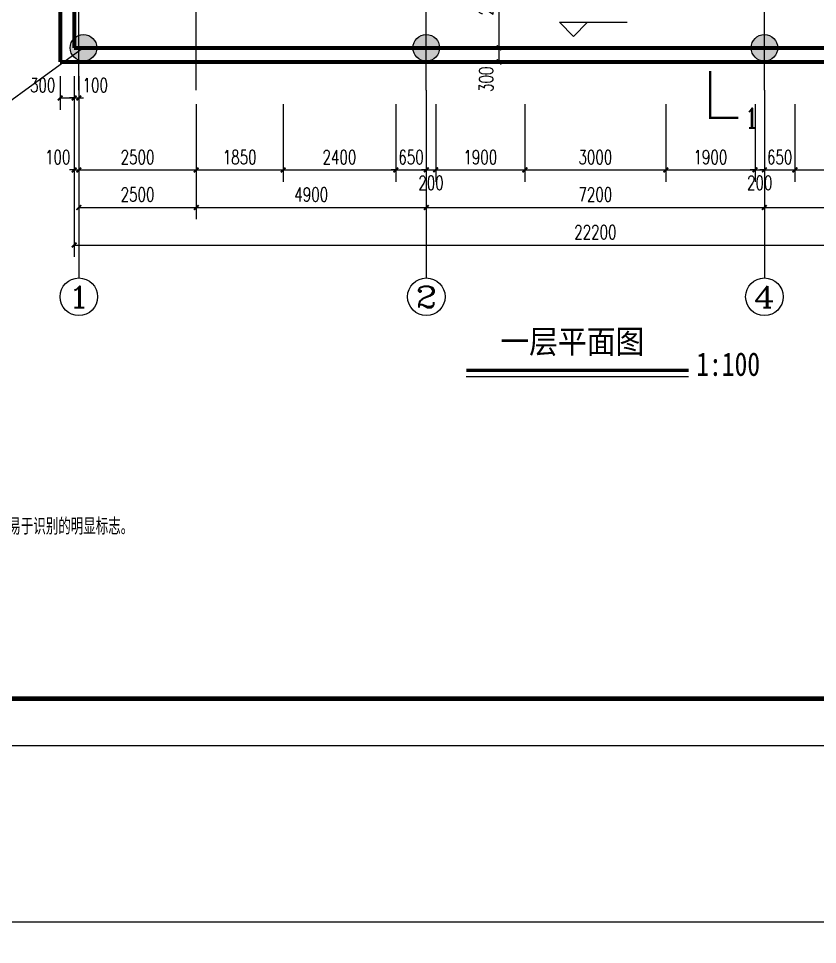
# Model space of a CAD drawing. Extents: x 5904849 to 6011887, y -826029 to -177002.
# Drawn here: x 5922130 to 5939145, y -409571 to -389856 of the extents above; entities that cross this region are included whole.
import ezdxf
from ezdxf.enums import TextEntityAlignment as Align

# ---------------------------------------------------------------- set-up
doc = ezdxf.new("R2010")
doc.units = 0
doc.header["$LTSCALE"] = 1000
doc.header["$MEASUREMENT"] = 0
doc.linetypes.add('DOTE', pattern=[2.42, 2, -0.2, 0.02, -0.2])
doc.layers.get('0').update_dxf_attribs({"linetype": 'CONTINUOUS'})
doc.layers.get('Defpoints').update_dxf_attribs({"linetype": 'CONTINUOUS'})
for name, color, linetype in [('AXIS', 3, 'CONTINUOUS'), ('AXIS_TEXT', 7, 'CONTINUOUS'), ('DIM_ELEV', 3, 'CONTINUOUS'), ('DIM_LEAD', 3, 'CONTINUOUS'), ('DIM_SYMB', 3, 'CONTINUOUS'), ('DOTE', 252, 'CONTINUOUS'), ('PUB_DIM', 3, 'CONTINUOUS'), ('PUB_TEXT', 7, 'CONTINUOUS'), ('PUB_TITLE', 4, 'CONTINUOUS'), ('STAIR', 5, 'CONTINUOUS'), ('图名', 15, 'CONTINUOUS'), ('填充', 251, 'CONTINUOUS'), ('文字', 11, 'CONTINUOUS')]:
    doc.layers.add(name, color=color, linetype=linetype)
doc.styles.add('_TCH_AXIS', font='COMPLEX', dxfattribs={"bigfont": 'GBCBIG'})
doc.styles.add('_TCH_DIM_T3', font='SIMPLEX', dxfattribs={"width": 0.705882, "bigfont": 'GBCBIG'})
doc.styles.add('_TCH_LABEL', font='COMPLEX', dxfattribs={"bigfont": 'GBCBIG'})
doc.styles.add('COMPLEX', font='COMPLEX')
doc.styles.add('HZ1', font='txt.shx', dxfattribs={"bigfont": 'hzdx.shx'})
doc.styles.add('宋体', font='', dxfattribs={"width": 0.7})
doc.styles.get('宋体').set_extended_font_data('SimSun')
doc.dimstyles.new('_TCH_ARCH&&100', dxfattribs={"dimtxt": 297.5, "dimasz": 100, "dimexe": 250, "dimexo": 300, "dimgap": 126.25, "dimtad": 1, "dimdec": 0, "dimzin": 0, "dimdsep": 46, "dimtxsty": '_TCH_DIM_T3', "dimblk": 'ARCHTICK', "dimcen": 0.09, "dimclrt": 7, "dimazin": 2, "dimtfac": 1, "dimtdec": 0, "dimtix": 1, "dimtmove": 2, "dimatfit": 3, "dimfxl": 0, "dimtolj": 1, "dimtzin": 0, "dimarcsym": 0})

# ---------------------------------------------------------------- blocks, each defined once
blk = doc.blocks.new('_ArchTick')
at = {"color": 0, "linetype": 'ByBlock', "const_width": 0.4}
blk.add_lwpolyline([(-0.5, -0.5), (0.5, 0.5)], dxfattribs=at)
blk = doc.blocks.new('*D1154')
at = {"layer": 'Defpoints', "color": 0}
for p in [(5923014, -390780), (5923314, -390780), (5923314, -391548)]:
    blk.add_point(p, dxfattribs=at)
at = {"layer": 'PUB_DIM', "color": 0, "lineweight": -2}
for p, q in [((5923014, -391080), (5923014, -391798)), ((5923314, -391080), (5923314, -391798)), ((5923014, -391548), (5923314, -391548))]:
    blk.add_line(p, q, dxfattribs=at)
at = {"layer": 'PUB_DIM', "color": 0, "lineweight": -2, "xscale": 100, "yscale": 100, "zscale": 100, "rotation": 180}
blk.add_blockref('_ArchTick', (5923014, -391548), dxfattribs=at)
at = {"layer": 'PUB_DIM', "color": 0, "lineweight": -2, "xscale": 100, "yscale": 100, "zscale": 100}
blk.add_blockref('_ArchTick', (5923314, -391548), dxfattribs=at)
at = {"layer": 'PUB_DIM', "color": 7, "insert": (5922644, -391273), "char_height": 297.5, "attachment_point": 5, "style": '_TCH_DIM_T3'}
blk.add_mtext('\\A1;300', dxfattribs=at)
blk = doc.blocks.new('*D1155')
at = {"layer": 'Defpoints', "color": 0}
for p in [(5923314, -390780), (5923414, -390780), (5923414, -391548)]:
    blk.add_point(p, dxfattribs=at)
at = {"layer": 'PUB_DIM', "color": 0, "lineweight": -2}
for p, q in [((5923314, -391080), (5923314, -391798)), ((5923414, -391080), (5923414, -391798)), ((5923314, -391548), (5923214, -391548)), ((5923314, -391548), (5923414, -391548)), ((5923414, -391548), (5923514, -391548))]:
    blk.add_line(p, q, dxfattribs=at)
at = {"layer": 'PUB_DIM', "color": 0, "lineweight": -2, "xscale": 100, "yscale": 100, "zscale": 100}
blk.add_blockref('_ArchTick', (5923314, -391548), dxfattribs=at)
at = {"layer": 'PUB_DIM', "color": 0, "lineweight": -2, "xscale": 100, "yscale": 100, "zscale": 100, "rotation": 180}
blk.add_blockref('_ArchTick', (5923414, -391548), dxfattribs=at)
at = {"layer": 'PUB_DIM', "color": 7, "insert": (5923764, -391273), "char_height": 297.5, "attachment_point": 5, "style": '_TCH_DIM_T3'}
blk.add_mtext('\\A1;100', dxfattribs=at)
blk = doc.blocks.new('*D1186')
at = {"layer": 'Defpoints', "color": 0}
for p in [(5938664, -391380), (5941064, -391380), (5941064, -393080)]:
    blk.add_point(p, dxfattribs=at)
at = {"layer": 'PUB_DIM', "color": 0, "lineweight": -2}
for p, q in [((5938664, -391680), (5938664, -393330)), ((5941064, -391680), (5941064, -393330)), ((5938664, -393080), (5941064, -393080))]:
    blk.add_line(p, q, dxfattribs=at)
at = {"layer": 'PUB_DIM', "color": 0, "lineweight": -2, "xscale": 100, "yscale": 100, "zscale": 100, "rotation": 180}
blk.add_blockref('_ArchTick', (5938664, -393080), dxfattribs=at)
at = {"layer": 'PUB_DIM', "color": 0, "lineweight": -2, "xscale": 100, "yscale": 100, "zscale": 100}
blk.add_blockref('_ArchTick', (5941064, -393080), dxfattribs=at)
at = {"layer": 'PUB_DIM', "color": 7, "insert": (5939864, -392805), "char_height": 297.5, "attachment_point": 5, "style": '_TCH_DIM_T3'}
blk.add_mtext('\\A1;2400', dxfattribs=at)
blk = doc.blocks.new('*D1187')
at = {"layer": 'Defpoints', "color": 0}
for p in [(5938014, -391380), (5938664, -391380), (5938664, -393080)]:
    blk.add_point(p, dxfattribs=at)
at = {"layer": 'PUB_DIM', "color": 0, "lineweight": -2}
for p, q in [((5938014, -391680), (5938014, -393330)), ((5938664, -391680), (5938664, -393330)), ((5938014, -393080), (5937914, -393080)), ((5938014, -393080), (5938664, -393080)), ((5938664, -393080), (5938764, -393080))]:
    blk.add_line(p, q, dxfattribs=at)
at = {"layer": 'PUB_DIM', "color": 0, "lineweight": -2, "xscale": 100, "yscale": 100, "zscale": 100}
blk.add_blockref('_ArchTick', (5938014, -393080), dxfattribs=at)
at = {"layer": 'PUB_DIM', "color": 0, "lineweight": -2, "xscale": 100, "yscale": 100, "zscale": 100, "rotation": 180}
blk.add_blockref('_ArchTick', (5938664, -393080), dxfattribs=at)
at = {"layer": 'PUB_DIM', "color": 7, "insert": (5938339, -392805), "char_height": 297.5, "attachment_point": 5, "style": '_TCH_DIM_T3'}
blk.add_mtext('\\A1;650', dxfattribs=at)
blk = doc.blocks.new('*D1188')
at = {"layer": 'Defpoints', "color": 0}
for p in [(5937814, -391380), (5938014, -391380), (5938014, -393080)]:
    blk.add_point(p, dxfattribs=at)
at = {"layer": 'PUB_DIM', "color": 0, "lineweight": -2}
for p, q in [((5937814, -391680), (5937814, -393330)), ((5938014, -391680), (5938014, -393330)), ((5937814, -393080), (5937714, -393080)), ((5937814, -393080), (5938014, -393080)), ((5938014, -393080), (5938114, -393080))]:
    blk.add_line(p, q, dxfattribs=at)
at = {"layer": 'PUB_DIM', "color": 0, "lineweight": -2, "xscale": 100, "yscale": 100, "zscale": 100}
blk.add_blockref('_ArchTick', (5937814, -393080), dxfattribs=at)
at = {"layer": 'PUB_DIM', "color": 0, "lineweight": -2, "xscale": 100, "yscale": 100, "zscale": 100, "rotation": 180}
blk.add_blockref('_ArchTick', (5938014, -393080), dxfattribs=at)
at = {"layer": 'PUB_DIM', "color": 7, "insert": (5937914, -393355), "char_height": 297.5, "attachment_point": 5, "style": '_TCH_DIM_T3'}
blk.add_mtext('\\A1;200', dxfattribs=at)
blk = doc.blocks.new('*D1189')
at = {"layer": 'Defpoints', "color": 0}
for p in [(5935914, -391380), (5937814, -391380), (5937814, -393080)]:
    blk.add_point(p, dxfattribs=at)
at = {"layer": 'PUB_DIM', "color": 0, "lineweight": -2}
for p, q in [((5935914, -391680), (5935914, -393330)), ((5937814, -391680), (5937814, -393330)), ((5935914, -393080), (5937814, -393080))]:
    blk.add_line(p, q, dxfattribs=at)
at = {"layer": 'PUB_DIM', "color": 0, "lineweight": -2, "xscale": 100, "yscale": 100, "zscale": 100, "rotation": 180}
blk.add_blockref('_ArchTick', (5935914, -393080), dxfattribs=at)
at = {"layer": 'PUB_DIM', "color": 0, "lineweight": -2, "xscale": 100, "yscale": 100, "zscale": 100}
blk.add_blockref('_ArchTick', (5937814, -393080), dxfattribs=at)
at = {"layer": 'PUB_DIM', "color": 7, "insert": (5936864, -392805), "char_height": 297.5, "attachment_point": 5, "style": '_TCH_DIM_T3'}
blk.add_mtext('\\A1;1900', dxfattribs=at)
blk = doc.blocks.new('*D1190')
at = {"layer": 'Defpoints', "color": 0}
for p in [(5932914, -391380), (5935914, -391380), (5935914, -393080)]:
    blk.add_point(p, dxfattribs=at)
at = {"layer": 'PUB_DIM', "color": 0, "lineweight": -2}
for p, q in [((5932914, -391680), (5932914, -393330)), ((5935914, -391680), (5935914, -393330)), ((5932914, -393080), (5935914, -393080))]:
    blk.add_line(p, q, dxfattribs=at)
at = {"layer": 'PUB_DIM', "color": 0, "lineweight": -2, "xscale": 100, "yscale": 100, "zscale": 100, "rotation": 180}
blk.add_blockref('_ArchTick', (5932914, -393080), dxfattribs=at)
at = {"layer": 'PUB_DIM', "color": 0, "lineweight": -2, "xscale": 100, "yscale": 100, "zscale": 100}
blk.add_blockref('_ArchTick', (5935914, -393080), dxfattribs=at)
at = {"layer": 'PUB_DIM', "color": 7, "insert": (5934414, -392805), "char_height": 297.5, "attachment_point": 5, "style": '_TCH_DIM_T3'}
blk.add_mtext('\\A1;3000', dxfattribs=at)
blk = doc.blocks.new('*D1191')
at = {"layer": 'Defpoints', "color": 0}
for p in [(5931014, -391380), (5932914, -391380), (5932914, -393080)]:
    blk.add_point(p, dxfattribs=at)
at = {"layer": 'PUB_DIM', "color": 0, "lineweight": -2}
for p, q in [((5931014, -391680), (5931014, -393330)), ((5932914, -391680), (5932914, -393330)), ((5931014, -393080), (5932914, -393080))]:
    blk.add_line(p, q, dxfattribs=at)
at = {"layer": 'PUB_DIM', "color": 0, "lineweight": -2, "xscale": 100, "yscale": 100, "zscale": 100, "rotation": 180}
blk.add_blockref('_ArchTick', (5931014, -393080), dxfattribs=at)
at = {"layer": 'PUB_DIM', "color": 0, "lineweight": -2, "xscale": 100, "yscale": 100, "zscale": 100}
blk.add_blockref('_ArchTick', (5932914, -393080), dxfattribs=at)
at = {"layer": 'PUB_DIM', "color": 7, "insert": (5931964, -392805), "char_height": 297.5, "attachment_point": 5, "style": '_TCH_DIM_T3'}
blk.add_mtext('\\A1;1900', dxfattribs=at)
blk = doc.blocks.new('*D1192')
at = {"layer": 'Defpoints', "color": 0}
for p in [(5930814, -391380), (5931014, -391380), (5931014, -393080)]:
    blk.add_point(p, dxfattribs=at)
at = {"layer": 'PUB_DIM', "color": 0, "lineweight": -2}
for p, q in [((5930814, -391680), (5930814, -393330)), ((5931014, -391680), (5931014, -393330)), ((5930814, -393080), (5930714, -393080)), ((5930814, -393080), (5931014, -393080)), ((5931014, -393080), (5931114, -393080))]:
    blk.add_line(p, q, dxfattribs=at)
at = {"layer": 'PUB_DIM', "color": 0, "lineweight": -2, "xscale": 100, "yscale": 100, "zscale": 100}
blk.add_blockref('_ArchTick', (5930814, -393080), dxfattribs=at)
at = {"layer": 'PUB_DIM', "color": 0, "lineweight": -2, "xscale": 100, "yscale": 100, "zscale": 100, "rotation": 180}
blk.add_blockref('_ArchTick', (5931014, -393080), dxfattribs=at)
at = {"layer": 'PUB_DIM', "color": 7, "insert": (5930914, -393355), "char_height": 297.5, "attachment_point": 5, "style": '_TCH_DIM_T3'}
blk.add_mtext('\\A1;200', dxfattribs=at)
blk = doc.blocks.new('*D1193')
at = {"layer": 'Defpoints', "color": 0}
for p in [(5930164, -391380), (5930814, -391380), (5930814, -393080)]:
    blk.add_point(p, dxfattribs=at)
at = {"layer": 'PUB_DIM', "color": 0, "lineweight": -2}
for p, q in [((5930164, -391680), (5930164, -393330)), ((5930814, -391680), (5930814, -393330)), ((5930164, -393080), (5930064, -393080)), ((5930164, -393080), (5930814, -393080)), ((5930814, -393080), (5930914, -393080))]:
    blk.add_line(p, q, dxfattribs=at)
at = {"layer": 'PUB_DIM', "color": 0, "lineweight": -2, "xscale": 100, "yscale": 100, "zscale": 100}
blk.add_blockref('_ArchTick', (5930164, -393080), dxfattribs=at)
at = {"layer": 'PUB_DIM', "color": 0, "lineweight": -2, "xscale": 100, "yscale": 100, "zscale": 100, "rotation": 180}
blk.add_blockref('_ArchTick', (5930814, -393080), dxfattribs=at)
at = {"layer": 'PUB_DIM', "color": 7, "insert": (5930489, -392805), "char_height": 297.5, "attachment_point": 5, "style": '_TCH_DIM_T3'}
blk.add_mtext('\\A1;650', dxfattribs=at)
blk = doc.blocks.new('*D1194')
at = {"layer": 'Defpoints', "color": 0}
for p in [(5927764, -391380), (5930164, -391380), (5930164, -393080)]:
    blk.add_point(p, dxfattribs=at)
at = {"layer": 'PUB_DIM', "color": 0, "lineweight": -2}
for p, q in [((5927764, -391680), (5927764, -393330)), ((5930164, -391680), (5930164, -393330)), ((5927764, -393080), (5930164, -393080))]:
    blk.add_line(p, q, dxfattribs=at)
at = {"layer": 'PUB_DIM', "color": 0, "lineweight": -2, "xscale": 100, "yscale": 100, "zscale": 100, "rotation": 180}
blk.add_blockref('_ArchTick', (5927764, -393080), dxfattribs=at)
at = {"layer": 'PUB_DIM', "color": 0, "lineweight": -2, "xscale": 100, "yscale": 100, "zscale": 100}
blk.add_blockref('_ArchTick', (5930164, -393080), dxfattribs=at)
at = {"layer": 'PUB_DIM', "color": 7, "insert": (5928964, -392805), "char_height": 297.5, "attachment_point": 5, "style": '_TCH_DIM_T3'}
blk.add_mtext('\\A1;2400', dxfattribs=at)
blk = doc.blocks.new('*D1195')
at = {"layer": 'Defpoints', "color": 0}
for p in [(5925914, -391380), (5927764, -391380), (5927764, -393080)]:
    blk.add_point(p, dxfattribs=at)
at = {"layer": 'PUB_DIM', "color": 0, "lineweight": -2}
for p, q in [((5925914, -391680), (5925914, -393330)), ((5927764, -391680), (5927764, -393330)), ((5925914, -393080), (5927764, -393080))]:
    blk.add_line(p, q, dxfattribs=at)
at = {"layer": 'PUB_DIM', "color": 0, "lineweight": -2, "xscale": 100, "yscale": 100, "zscale": 100, "rotation": 180}
blk.add_blockref('_ArchTick', (5925914, -393080), dxfattribs=at)
at = {"layer": 'PUB_DIM', "color": 0, "lineweight": -2, "xscale": 100, "yscale": 100, "zscale": 100}
blk.add_blockref('_ArchTick', (5927764, -393080), dxfattribs=at)
at = {"layer": 'PUB_DIM', "color": 7, "insert": (5926839, -392805), "char_height": 297.5, "attachment_point": 5, "style": '_TCH_DIM_T3'}
blk.add_mtext('\\A1;1850', dxfattribs=at)
blk = doc.blocks.new('*D1196')
at = {"layer": 'Defpoints', "color": 0}
for p in [(5923414, -391380), (5925914, -391380), (5925914, -393080)]:
    blk.add_point(p, dxfattribs=at)
at = {"layer": 'PUB_DIM', "color": 0, "lineweight": -2}
for p, q in [((5923414, -391680), (5923414, -393330)), ((5925914, -391680), (5925914, -393330)), ((5923414, -393080), (5925914, -393080))]:
    blk.add_line(p, q, dxfattribs=at)
at = {"layer": 'PUB_DIM', "color": 0, "lineweight": -2, "xscale": 100, "yscale": 100, "zscale": 100, "rotation": 180}
blk.add_blockref('_ArchTick', (5923414, -393080), dxfattribs=at)
at = {"layer": 'PUB_DIM', "color": 0, "lineweight": -2, "xscale": 100, "yscale": 100, "zscale": 100}
blk.add_blockref('_ArchTick', (5925914, -393080), dxfattribs=at)
at = {"layer": 'PUB_DIM', "color": 7, "insert": (5924664, -392805), "char_height": 297.5, "attachment_point": 5, "style": '_TCH_DIM_T3'}
blk.add_mtext('\\A1;2500', dxfattribs=at)
blk = doc.blocks.new('*D1197')
at = {"layer": 'Defpoints', "color": 0}
for p in [(5923314, -391380), (5923414, -391380), (5923414, -393080)]:
    blk.add_point(p, dxfattribs=at)
at = {"layer": 'PUB_DIM', "color": 0, "lineweight": -2}
for p, q in [((5923314, -391680), (5923314, -393330)), ((5923414, -391680), (5923414, -393330)), ((5923314, -393080), (5923214, -393080)), ((5923314, -393080), (5923414, -393080)), ((5923414, -393080), (5923514, -393080))]:
    blk.add_line(p, q, dxfattribs=at)
at = {"layer": 'PUB_DIM', "color": 0, "lineweight": -2, "xscale": 100, "yscale": 100, "zscale": 100}
blk.add_blockref('_ArchTick', (5923314, -393080), dxfattribs=at)
at = {"layer": 'PUB_DIM', "color": 0, "lineweight": -2, "xscale": 100, "yscale": 100, "zscale": 100, "rotation": 180}
blk.add_blockref('_ArchTick', (5923414, -393080), dxfattribs=at)
at = {"layer": 'PUB_DIM', "color": 7, "insert": (5922964, -392805), "char_height": 297.5, "attachment_point": 5, "style": '_TCH_DIM_T3'}
blk.add_mtext('\\A1;100', dxfattribs=at)
blk = doc.blocks.new('*D1198')
at = {"layer": 'Defpoints', "color": 0}
for p in [(5931752, -390480), (5932364, -390480), (5931752, -390780)]:
    blk.add_point(p, dxfattribs=at)
at = {"layer": 'PUB_DIM', "color": 0, "lineweight": -2}
for p, q in [((5932052, -390480), (5932614, -390480)), ((5932364, -390780), (5932364, -390480)), ((5932052, -390780), (5932614, -390780))]:
    blk.add_line(p, q, dxfattribs=at)
at = {"layer": 'PUB_DIM', "color": 0, "lineweight": -2, "xscale": 100, "yscale": 100, "zscale": 100}
for p, rotation in [((5932364, -390480), 90), ((5932364, -390780), 270)]:
    blk.add_blockref('_ArchTick', p, dxfattribs=dict(at, rotation=rotation))
at = {"layer": 'PUB_DIM', "color": 7, "insert": (5932089, -391150), "char_height": 297.5, "attachment_point": 5, "rotation": 90, "style": '_TCH_DIM_T3'}
blk.add_mtext('\\A1;300', dxfattribs=at)
blk = doc.blocks.new('*D1199')
at = {"layer": 'Defpoints', "color": 0}
for p in [(5931752, -388380), (5932364, -388380), (5931752, -390480)]:
    blk.add_point(p, dxfattribs=at)
at = {"layer": 'PUB_DIM', "color": 0, "lineweight": -2}
for p, q in [((5932052, -388380), (5932614, -388380)), ((5932364, -390480), (5932364, -388380)), ((5932052, -390480), (5932614, -390480))]:
    blk.add_line(p, q, dxfattribs=at)
at = {"layer": 'PUB_DIM', "color": 0, "lineweight": -2, "xscale": 100, "yscale": 100, "zscale": 100}
for p, rotation in [((5932364, -388380), 90), ((5932364, -390480), 270)]:
    blk.add_blockref('_ArchTick', p, dxfattribs=dict(at, rotation=rotation))
at = {"layer": 'PUB_DIM', "color": 7, "insert": (5932089, -389430), "char_height": 297.5, "attachment_point": 5, "rotation": 90, "style": '_TCH_DIM_T3'}
blk.add_mtext('\\A1;2100', dxfattribs=at)
blk = doc.blocks.new('*D1356')
at = {"layer": 'AXIS', "color": 0, "lineweight": -2}
for p, q in [((5923414, -391680), (5923414, -394130)), ((5925914, -391680), (5925914, -394130)), ((5923414, -393880), (5925914, -393880))]:
    blk.add_line(p, q, dxfattribs=at)
at = {"layer": 'Defpoints', "color": 0}
for p in [(5923414, -391380), (5925914, -391380), (5925914, -393880)]:
    blk.add_point(p, dxfattribs=at)
at = {"layer": 'AXIS', "color": 0, "lineweight": -2, "xscale": 100, "yscale": 100, "zscale": 100, "rotation": 180}
blk.add_blockref('_ArchTick', (5923414, -393880), dxfattribs=at)
at = {"layer": 'AXIS', "color": 0, "lineweight": -2, "xscale": 100, "yscale": 100, "zscale": 100}
blk.add_blockref('_ArchTick', (5925914, -393880), dxfattribs=at)
at = {"layer": 'AXIS', "color": 7, "insert": (5924664, -393605), "char_height": 297.5, "attachment_point": 5, "style": '_TCH_DIM_T3'}
blk.add_mtext('\\A1;2500', dxfattribs=at)
blk = doc.blocks.new('*D1357')
at = {"layer": 'AXIS', "color": 0, "lineweight": -2}
for p, q in [((5925914, -391680), (5925914, -394130)), ((5930814, -391680), (5930814, -394130)), ((5925914, -393880), (5930814, -393880))]:
    blk.add_line(p, q, dxfattribs=at)
at = {"layer": 'Defpoints', "color": 0}
for p in [(5925914, -391380), (5930814, -391380), (5930814, -393880)]:
    blk.add_point(p, dxfattribs=at)
at = {"layer": 'AXIS', "color": 0, "lineweight": -2, "xscale": 100, "yscale": 100, "zscale": 100, "rotation": 180}
blk.add_blockref('_ArchTick', (5925914, -393880), dxfattribs=at)
at = {"layer": 'AXIS', "color": 0, "lineweight": -2, "xscale": 100, "yscale": 100, "zscale": 100}
blk.add_blockref('_ArchTick', (5930814, -393880), dxfattribs=at)
at = {"layer": 'AXIS', "color": 7, "insert": (5928364, -393605), "char_height": 297.5, "attachment_point": 5, "style": '_TCH_DIM_T3'}
blk.add_mtext('\\A1;4900', dxfattribs=at)
blk = doc.blocks.new('*D1358')
at = {"layer": 'AXIS', "color": 0, "lineweight": -2}
for p, q in [((5930814, -391680), (5930814, -394130)), ((5938014, -391680), (5938014, -394130)), ((5930814, -393880), (5938014, -393880))]:
    blk.add_line(p, q, dxfattribs=at)
at = {"layer": 'Defpoints', "color": 0}
for p in [(5930814, -391380), (5938014, -391380), (5938014, -393880)]:
    blk.add_point(p, dxfattribs=at)
at = {"layer": 'AXIS', "color": 0, "lineweight": -2, "xscale": 100, "yscale": 100, "zscale": 100, "rotation": 180}
blk.add_blockref('_ArchTick', (5930814, -393880), dxfattribs=at)
at = {"layer": 'AXIS', "color": 0, "lineweight": -2, "xscale": 100, "yscale": 100, "zscale": 100}
blk.add_blockref('_ArchTick', (5938014, -393880), dxfattribs=at)
at = {"layer": 'AXIS', "color": 7, "insert": (5934414, -393605), "char_height": 297.5, "attachment_point": 5, "style": '_TCH_DIM_T3'}
blk.add_mtext('\\A1;7200', dxfattribs=at)
blk = doc.blocks.new('*D1359')
at = {"layer": 'AXIS', "color": 0, "lineweight": -2}
for p, q in [((5938014, -391680), (5938014, -394130)), ((5941714, -391680), (5941714, -394130)), ((5938014, -393880), (5941714, -393880))]:
    blk.add_line(p, q, dxfattribs=at)
at = {"layer": 'Defpoints', "color": 0}
for p in [(5938014, -391380), (5941714, -391380), (5941714, -393880)]:
    blk.add_point(p, dxfattribs=at)
at = {"layer": 'AXIS', "color": 0, "lineweight": -2, "xscale": 100, "yscale": 100, "zscale": 100, "rotation": 180}
blk.add_blockref('_ArchTick', (5938014, -393880), dxfattribs=at)
at = {"layer": 'AXIS', "color": 0, "lineweight": -2, "xscale": 100, "yscale": 100, "zscale": 100}
blk.add_blockref('_ArchTick', (5941714, -393880), dxfattribs=at)
at = {"layer": 'AXIS', "color": 7, "insert": (5939864, -393605), "char_height": 297.5, "attachment_point": 5, "style": '_TCH_DIM_T3'}
blk.add_mtext('\\A1;3700', dxfattribs=at)
blk = doc.blocks.new('*D1361')
at = {"layer": 'AXIS', "color": 0, "lineweight": -2}
for p, q in [((5923314, -391680), (5923314, -394930)), ((5945514, -391680), (5945514, -394930)), ((5923314, -394680), (5945514, -394680))]:
    blk.add_line(p, q, dxfattribs=at)
at = {"layer": 'Defpoints', "color": 0}
for p in [(5923314, -391380), (5945514, -391380), (5945514, -394680)]:
    blk.add_point(p, dxfattribs=at)
at = {"layer": 'AXIS', "color": 0, "lineweight": -2, "xscale": 100, "yscale": 100, "zscale": 100, "rotation": 180}
blk.add_blockref('_ArchTick', (5923314, -394680), dxfattribs=at)
at = {"layer": 'AXIS', "color": 0, "lineweight": -2, "xscale": 100, "yscale": 100, "zscale": 100}
blk.add_blockref('_ArchTick', (5945514, -394680), dxfattribs=at)
at = {"layer": 'AXIS', "color": 7, "insert": (5934414, -394405), "char_height": 297.5, "attachment_point": 5, "style": '_TCH_DIM_T3'}
blk.add_mtext('\\A1;22200', dxfattribs=at)
blk = doc.blocks.new('_AXISO')
blk.add_circle((0, 0), 0.5)
at = {"layer": 'AXIS_TEXT', "style": 'COMPLEX', "width": 1.041667}
blk.add_attdef('A', text='', height=0.56, dxfattribs=at).set_placement((-0.25, -0.28), (0.25, -0.28), align=Align.FIT)

msp = doc.modelspace()

# ---------------------------------------------------------------- hatches: boundary and pattern name
at = {"layer": '填充', "linetype": 'ByBlock'}
h = msp.add_hatch(color=256, dxfattribs=at)
h.dxf.hatch_style = 1
h.paths.add_polyline_path([(5923231.5, -390480.2, 1), (5923797.1, -390480.2, 1)])
h = msp.add_hatch(color=256, dxfattribs=at)
h.dxf.hatch_style = 1
h.paths.add_polyline_path([(5930531.5, -390480.2, 1), (5931097.1, -390480.2, 1)])
h = msp.add_hatch(color=256, dxfattribs=at)
h.dxf.hatch_style = 1
h.paths.add_polyline_path([(5937731.5, -390480.2, 1), (5938297.1, -390480.2, 1)])

# ---------------------------------------------------------------- linework, layer by layer
at = {"layer": 'AXIS', "color": 0}
for p, q in [((5923414.3, -391380.2), (5923414.3, -395380.2)), ((5930814.3, -391380.2), (5930814.3, -395380.2)), ((5938014.3, -391380.2), (5938014.3, -395380.2))]:
    msp.add_line(p, q, dxfattribs=at)
at = {"layer": 'DIM_ELEV'}
for p, q in [((5933947.2, -390236.9), (5933647.2, -389936.9)), ((5933647.2, -389936.9), (5935094.6, -389936.9)), ((5933947.2, -390236.9), (5934247.2, -389936.9))]:
    msp.add_line(p, q, dxfattribs=at)
at = {"layer": 'DIM_LEAD', "const_width": 40}
msp.add_lwpolyline([(5923330.5, -390368.4, 1), (5923298.1, -390392, 1)], format="xyb", close=True, dxfattribs=at)
at = {"layer": 'DIM_SYMB', "const_width": 50}
msp.add_lwpolyline([(5937459.2, -391974), (5936859.2, -391974), (5936859.2, -390974)], dxfattribs=at)
at = {"layer": 'DOTE', "linetype": 'DOTE'}
for p, q in [((5923414.3, -391380.2), (5923414.3, -370380.2)), ((5930814.3, -391380.2), (5930814.3, -370380.2)), ((5938014.3, -391380.2), (5938014.3, -370380.2)), ((5925914.3, -391380.2), (5925914.3, -378180.1))]:
    msp.add_line(p, q, dxfattribs=at)
at = {"layer": 'PUB_DIM'}
msp.add_line((5923514.3, -390480.2), (5921007.7, -392298.1), dxfattribs=at)
at = {"layer": 'PUB_TITLE', "color": 4}
for points in [[(5904849.4, -405337.3), (5964249.4, -405337.3), (5964249.4, -363337.3), (5904849.4, -363337.3)], [(5904849.4, -451096.5), (5964249.4, -451096.5), (5964249.4, -409096.5), (5904849.4, -409096.5)]]:
    msp.add_lwpolyline(points, close=True, dxfattribs=at)
at = {"layer": 'PUB_TITLE', "color": 4, "const_width": 100}
msp.add_lwpolyline([(5907349.4, -404337.3), (5963249.4, -404337.3), (5963249.4, -364337.3), (5907349.4, -364337.3)], close=True, dxfattribs=at)
at = {"layer": 'STAIR', "linetype": 'ByBlock', "lineweight": 100}
for p, q in [((5923014.3, -388480.2), (5923014.3, -390780.2)), ((5923314.3, -388480.2), (5923314.3, -390480.2)), ((5923314.3, -390480.2), (5941414.3, -390480.2)), ((5923014.3, -390780.2), (5941714.3, -390780.2))]:
    msp.add_line(p, q, dxfattribs=at)
at = {"layer": '图名'}
msp.add_line((5931665.6, -397477.8), (5936398.3, -397477.8), dxfattribs=at)
at = {"layer": '图名', "const_width": 70}
msp.add_lwpolyline([(5931665.6, -397344.7), (5936398.3, -397344.7)], dxfattribs=at)
at = {"layer": '填充', "linetype": 'ByBlock'}
for centre in [(5923514.3, -390480.2), (5930814.3, -390480.2), (5938014.3, -390480.2)]:
    msp.add_circle(centre, 282.8, dxfattribs=at)

# ---------------------------------------------------------------- block references
at = {"layer": 'AXIS', "color": 0}
ref = msp.add_blockref('_AXISO', (5923414.3, -395780.2), dxfattribs=dict(at, xscale=800, yscale=800, zscale=800))
ref.add_attrib('A', '1', dxfattribs={"layer": 'AXIS_TEXT', "color": 0, "height": 452.5, "style": '_TCH_AXIS', "width": 2.333333}).set_placement((5923188, -396006.5), (5923640.6, -396006.5), align=Align.FIT)
ref = msp.add_blockref('_AXISO', (5930814.3, -395780.2), dxfattribs=dict(at, xscale=800, yscale=800, zscale=800))
ref.add_attrib('A', '2', dxfattribs={"layer": 'AXIS_TEXT', "color": 0, "height": 452.5, "style": '_TCH_AXIS', "width": 1.5}).set_placement((5930588, -396006.5), (5931040.6, -396006.5), align=Align.FIT)
ref = msp.add_blockref('_AXISO', (5938014.3, -395780.2), dxfattribs=dict(at, xscale=800, yscale=800, zscale=800))
ref.add_attrib('A', '4', dxfattribs={"layer": 'AXIS_TEXT', "color": 0, "height": 452.5, "style": '_TCH_AXIS', "width": 1.3125}).set_placement((5937788, -396006.5), (5938240.6, -396006.5), align=Align.FIT)

# ---------------------------------------------------------------- texts
at = {"layer": 'PUB_TEXT', "style": '_TCH_LABEL', "width": 0.705882}
msp.add_text('1', height=425, dxfattribs=at).set_placement((5937609.5, -392186.5))
at = {"layer": '图名', "style": '宋体'}
for s, width, p in [('一层平面图', 0.9, (5932389.2, -396983.9)), ('1:100', 0.8, (5936562.1, -397464.8))]:
    msp.add_text(s, height=500, dxfattribs=dict(at, width=width)).set_placement(p)
at = {"layer": '文字', "style": 'HZ1', "width": 0.8}
msp.add_text('4、XFC（建筑救援窗口）的窗口玻璃为易于破碎的钢化安全玻璃，并应设置可在室外易于识别的明显标志。', height=350, dxfattribs=at).set_placement((5911654.9, -400845.3))

# ---------------------------------------------------------------- dimensions: what is measured, and where the dimension line sits
at = {"layer": 'AXIS', "color": 0}
for p1, p2, distance, picture, middle in [((5923314.3, -391380.2), (5945514.3, -391380.2), -3300, '*D1361', (5934414.3, -394405.2)), ((5923414.3, -391380.2), (5925914.3, -391380.2), -2500, '*D1356', (5924664.3, -393605.2)), ((5925914.3, -391380.2), (5930814.3, -391380.2), -2500, '*D1357', (5928364.3, -393605.2)), ((5930814.3, -391380.2), (5938014.3, -391380.2), -2500, '*D1358', (5934414.3, -393605.2)), ((5938014.3, -391380.2), (5941714.3, -391380.2), -2500, '*D1359', (5939864.3, -393605.2))]:
    dim = msp.add_aligned_dim(p1=p1, p2=p2, distance=distance, dimstyle='_TCH_ARCH&&100', dxfattribs=at)
    dim.commit()
    dim.dimension.update_dxf_attribs({"geometry": picture, "text_midpoint": middle})
at = {"layer": 'PUB_DIM', "color": 0}
for p1, p2, distance, picture, middle in [((5931751.6, -390480.2), (5931751.6, -388380.2), -612.7, '*D1199', (5932089.3, -389430.2)), ((5923414.3, -391380.2), (5925914.3, -391380.2), -1700, '*D1196', (5924664.3, -392805.2)), ((5925914.3, -391380.2), (5927764.3, -391380.2), -1700, '*D1195', (5926839.3, -392805.2)), ((5927764.3, -391380.2), (5930164.3, -391380.2), -1700, '*D1194', (5928964.3, -392805.2)), ((5930164.3, -391380.2), (5930814.3, -391380.2), -1700, '*D1193', (5930489.3, -392805.2)), ((5931014.3, -391380.2), (5932914.3, -391380.2), -1700, '*D1191', (5931964.3, -392805.2)), ((5932914.3, -391380.2), (5935914.3, -391380.2), -1700, '*D1190', (5934414.3, -392805.2)), ((5935914.3, -391380.2), (5937814.3, -391380.2), -1700, '*D1189', (5936864.3, -392805.2)), ((5938014.3, -391380.2), (5938664.3, -391380.2), -1700, '*D1187', (5938339.3, -392805.2)), ((5938664.3, -391380.2), (5941064.3, -391380.2), -1700, '*D1186', (5939864.3, -392805.2))]:
    dim = msp.add_aligned_dim(p1=p1, p2=p2, distance=distance, dimstyle='_TCH_ARCH&&100', dxfattribs=at)
    dim.commit()
    dim.dimension.update_dxf_attribs({"geometry": picture, "text_midpoint": middle})
for base, p1, p2, angle, picture, middle in [((5932364.3, -390480.2), (5931751.6, -390780.2), (5931751.6, -390480.2), 90, '*D1198', (5932089.3, -391150.2)), ((5923314.3, -391548.2), (5923014.3, -390780.2), (5923314.3, -390780.2), 0, '*D1154', (5922644.3, -391273.2)), ((5923414.3, -391548.2), (5923314.3, -390780.2), (5923414.3, -390780.2), 0, '*D1155', (5923764.3, -391273.2)), ((5923414.3, -393080.2), (5923314.3, -391380.2), (5923414.3, -391380.2), 360, '*D1197', (5922964.3, -392805.2)), ((5931014.3, -393080.2), (5930814.3, -391380.2), (5931014.3, -391380.2), 360, '*D1192', (5930914.3, -393355.2)), ((5938014.3, -393080.2), (5937814.3, -391380.2), (5938014.3, -391380.2), 360, '*D1188', (5937914.3, -393355.2))]:
    dim = msp.add_linear_dim(base=base, p1=p1, p2=p2, angle=angle, dimstyle='_TCH_ARCH&&100', dxfattribs=at)
    dim.commit()
    dim.dimension.update_dxf_attribs({"geometry": picture, "text_midpoint": middle, "dimtype": 129})

doc.saveas('drawing.dxf')
